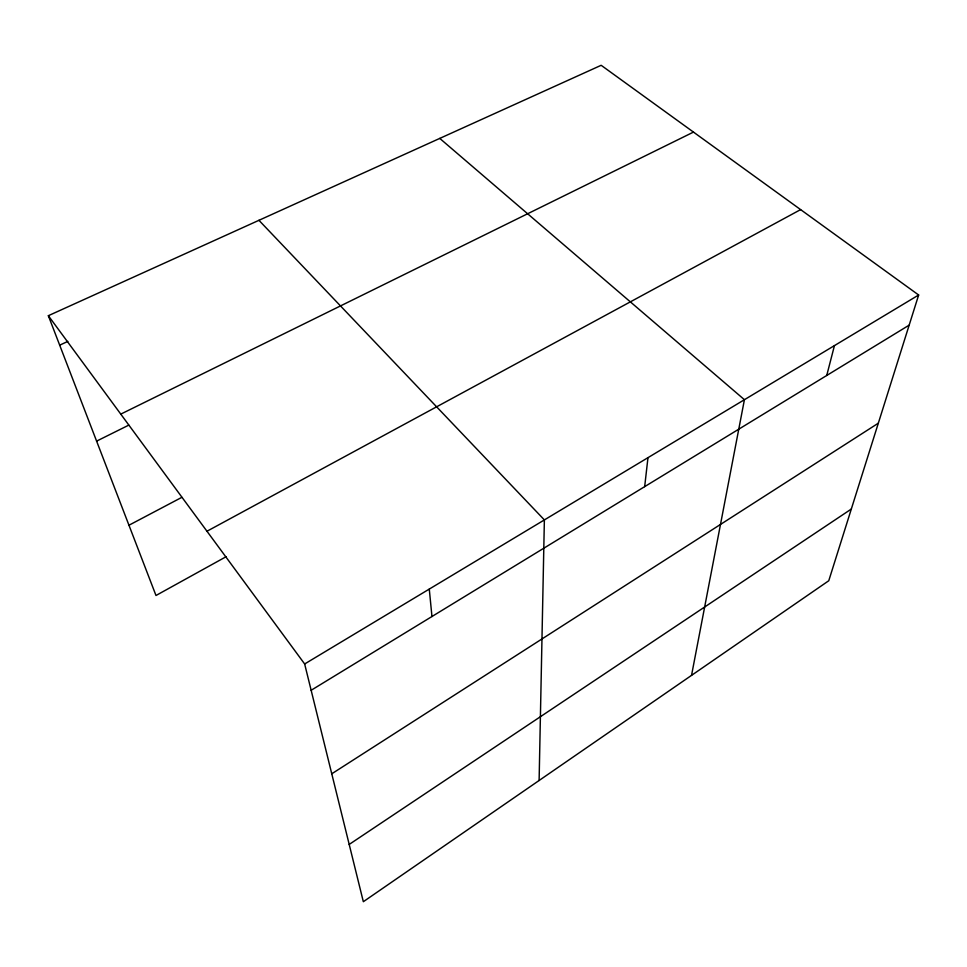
<?xml version="1.0" encoding="UTF-8"?>
<svg xmlns="http://www.w3.org/2000/svg" width="967" height="967" viewBox="0 0 967 967"><rect width="100%" height="100%" fill="white"/><g stroke="black" fill="none" stroke-linecap="round" stroke-linejoin="round"><path stroke-width="1.45" d="M539.115 780.49L544.373 519.92L258.938 220.307M644.675 486.643L647.975 457.669M691.538 675.377L744.421 399.697L439.767 138.402M826.737 375.474L834.448 345.606M918.65 295.008L828.767 580.744L363.338 901.703L304.653 663.978L48.35 315.701L601.16 65.297L918.65 295.008L304.653 663.978M349.196 844.433L851.311 509.053M331.766 773.793L878.326 423.195M311.144 690.281L909.173 325.142M226.073 556.738L155.989 595.491L48.35 315.701M206.974 531.234L800.616 209.609M128.962 525.226L181.844 497.34M96.603 441.121L128.792 425.129M120.778 414.118L693.472 132.092M59.688 345.171L67.835 341.399M429.275 589.084L431.959 616.523"/></g></svg>
